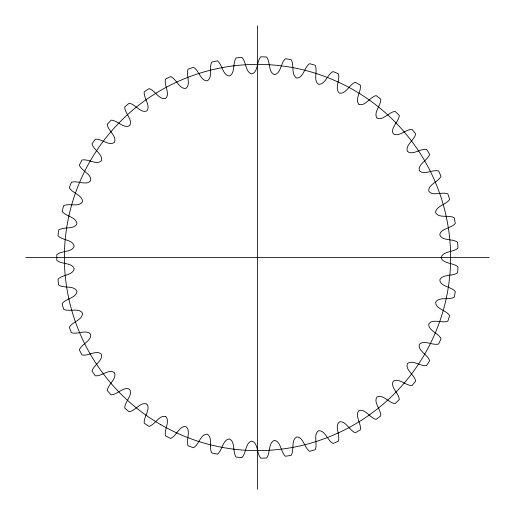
<?xml version="1.0" encoding="UTF-8"?>
<svg xmlns="http://www.w3.org/2000/svg" width="515" height="515" viewBox="0 0 515 515"><rect width="100%" height="100%" fill="white"/><g stroke="black" fill="none" stroke-linecap="round" stroke-linejoin="round"><path stroke-width="0.77" d="M25.75 257.5L489.25 257.5M165.83 416.641C170.278 421.431 163.995 429.684 165.418 435.825A200.696 200.696 0 0 0 170.684 438.452C176.484 435.935 179.317 425.577 185.915 426.632C191.258 430.637 185.799 439.881 188.033 445.79A200.696 200.696 0 0 0 193.576 447.747C199.028 444.542 200.567 433.913 207.242 434.145C213.036 437.46 208.755 447.31 211.697 452.904A200.696 200.696 0 0 0 217.439 454.159C222.454 450.31 222.673 439.572 229.33 438.986C235.49 441.561 232.445 451.861 236.057 457.05A200.696 200.696 0 0 0 241.915 457.59C246.415 453.155 245.314 442.469 251.841 441.072C258.273 442.874 256.522 453.464 260.738 458.17A200.696 200.696 0 0 0 266.622 457.99C270.542 453.033 268.141 442.565 274.444 440.377C281.048 441.368 280.611 452.099 285.374 456.251A200.696 200.696 0 0 0 291.187 455.35C294.471 449.949 290.801 439.855 296.788 436.907C303.464 437.081 304.352 447.786 309.592 451.32A200.696 200.696 0 0 0 315.244 449.711C317.839 443.949 312.959 434.383 318.54 430.72C325.184 430.077 327.379 440.589 333.012 443.454A200.696 200.696 0 0 0 338.432 441.155C340.293 435.117 334.274 426.227 339.366 421.901C345.88 420.446 349.35 430.611 355.292 432.761A200.696 200.696 0 0 0 360.384 429.819C361.491 423.6 354.429 415.515 358.949 410.597C365.238 408.35 369.925 418.013 376.085 419.416A200.696 200.696 0 0 0 380.785 415.869C381.119 409.56 373.111 402.408 376.993 396.968C382.954 393.969 388.799 402.981 395.089 403.618A200.696 200.696 0 0 0 399.312 399.524C398.868 393.215 390.042 387.1 393.222 381.229C398.777 377.514 405.678 385.741 412 385.6A200.696 200.696 0 0 0 415.689 381.016C414.472 374.817 404.964 369.828 407.404 363.616C412.457 359.245 420.317 366.558 426.568 365.644A200.696 200.696 0 0 0 429.665 360.642C427.72 354.629 417.517 350.786 419.345 344.31C423.909 339.533 432.484 345.694 438.58 344.046A200.696 200.696 0 0 0 441.04 338.703C438.349 332.986 427.907 330.469 428.757 323.845C432.594 318.379 441.999 323.555 447.844 321.141A200.696 200.696 0 0 0 449.627 315.534C446.254 310.185 435.581 308.974 435.613 302.299C438.748 296.402 448.719 300.38 454.217 297.264A200.696 200.696 0 0 0 455.299 291.484C451.301 286.572 440.422 286.694 439.778 279.98C442.301 273.877 452.524 276.523 457.616 272.789A200.696 200.696 0 0 0 457.977 266.918C453.4 262.56 442.758 263.983 441.155 257.5C442.758 251.017 453.4 252.44 457.977 248.082A200.696 200.696 0 0 0 457.616 242.211C452.524 238.432 442.037 241.187 439.752 234.84C440.718 228.306 451.275 228.383 455.299 223.516A200.696 200.696 0 0 0 454.217 217.736C448.719 214.601 438.619 218.643 435.587 212.618C435.742 206.013 446.228 204.79 449.627 199.466A200.696 200.696 0 0 0 447.844 193.859C441.999 191.445 432.594 196.621 428.757 191.155C427.907 184.531 438.349 182.014 441.04 176.297A200.696 200.696 0 0 0 438.58 170.954C432.478 169.248 423.671 175.654 419.262 170.529C417.8 164.092 427.669 160.345 429.665 154.358A200.696 200.696 0 0 0 426.568 149.356C420.317 148.442 412.457 155.755 407.404 151.384C404.964 145.172 414.472 140.183 415.689 133.984A200.696 200.696 0 0 0 412 129.4C405.678 129.259 398.777 137.479 393.222 133.771C390.042 127.9 398.868 121.785 399.312 115.476A200.696 200.696 0 0 0 395.089 111.382C388.799 112.019 382.954 121.031 376.993 118.032M165.669 416.551C159.257 414.697 155.169 424.63 149.105 426.407A200.696 200.696 0 0 1 144.2 423.163C143.543 416.886 150.798 409.47 146.968 404.172M358.794 104.3C354.648 99.253 361.427 91.4 360.384 85.181A200.696 200.696 0 0 0 355.292 82.239C349.363 84.415 345.926 94.4 339.443 93.138C334.196 88.876 340.318 79.896 338.432 73.845A200.696 200.696 0 0 0 333.012 71.546C327.379 74.411 325.184 84.924 318.54 84.28C312.959 80.617 317.839 71.051 315.244 65.289A200.696 200.696 0 0 0 309.592 63.68C304.352 67.214 303.464 77.92 296.788 78.093C290.808 75.126 294.464 65.064 291.187 59.65A200.696 200.696 0 0 0 285.374 58.749C280.611 62.901 281.048 73.632 274.444 74.624C268.154 72.415 270.53 61.974 266.622 57.011A200.696 200.696 0 0 0 260.738 56.83C256.528 61.549 258.26 72.113 251.841 73.928C245.333 72.493 246.395 61.871 241.915 57.41A200.696 200.696 0 0 0 236.057 57.95C232.477 63.152 235.439 73.285 229.42 76.001C222.699 75.563 222.461 64.684 217.439 60.841A200.696 200.696 0 0 0 211.697 62.096C208.755 67.69 213.036 77.54 207.242 80.855C200.573 81.067 199.022 70.471 193.576 67.253A200.696 200.696 0 0 0 188.033 69.21C185.831 75.126 191.174 84.235 185.999 88.335C179.375 89.552 176.491 79.053 170.684 76.548A200.696 200.696 0 0 0 165.418 79.175C163.931 85.316 170.484 93.82 165.669 98.449C159.257 100.303 155.169 90.37 149.105 88.593A200.696 200.696 0 0 0 144.2 91.837C143.479 98.12 151.03 105.755 146.82 110.937C140.685 113.564 135.406 104.217 129.168 103.193A200.696 200.696 0 0 0 124.701 107.017C124.759 113.339 133.192 119.989 129.651 125.647C123.883 129.014 117.497 120.381 111.182 120.13A200.696 200.696 0 0 0 107.217 124.476C108.079 130.733 117.092 136.23 114.472 142.288C109.199 146.518 101.719 138.599 95.41 139.153A200.696 200.696 0 0 0 92.011 143.955C93.633 150.058 103.258 154.403 101.397 160.738C96.685 165.579 88.29 158.646 82.091 159.972A200.696 200.696 0 0 0 79.31 165.154C81.64 171.025 91.908 174.179 90.653 180.739C86.475 185.947 77.424 180.218 71.437 182.265A200.696 200.696 0 0 0 69.313 187.75C72.351 193.292 82.921 195.159 82.484 201.822C78.975 207.506 69.293 202.936 63.602 205.697A200.696 200.696 0 0 0 62.167 211.401C65.862 216.532 76.587 217.085 76.967 223.755C74.186 229.825 64.014 226.478 58.704 229.922A200.696 200.696 0 0 0 57.983 235.761C62.264 240.421 73.143 239.61 74.186 246.286C72.036 252.53 61.671 250.515 56.824 254.558A200.696 200.696 0 0 0 56.824 260.442C61.658 264.51 72.19 262.431 74.192 268.804C72.963 275.351 62.296 274.624 57.983 279.239A200.696 200.696 0 0 0 58.704 285.078C63.995 288.555 74.347 285.117 76.986 291.336C76.426 297.915 65.888 298.494 62.167 303.599A200.696 200.696 0 0 0 63.602 309.303C69.28 312.103 79.13 307.416 82.509 313.262C82.767 319.86 72.377 321.727 69.313 327.25A200.696 200.696 0 0 0 71.437 332.735C77.417 334.789 86.488 329.04 90.653 334.261C91.895 340.808 81.647 343.981 79.31 349.846A200.696 200.696 0 0 0 82.091 355.028C88.277 356.329 96.575 349.511 101.352 354.185C103.399 360.539 93.601 364.929 92.011 371.045A200.696 200.696 0 0 0 95.41 375.847C101.706 376.375 109.103 368.592 114.414 372.641C117.233 378.692 108.047 384.254 107.217 390.525A200.696 200.696 0 0 0 111.182 394.87C117.497 394.619 123.883 385.986 129.651 389.353C133.192 395.011 124.759 401.661 124.701 407.983A200.696 200.696 0 0 0 129.168 411.807C135.406 410.783 140.685 401.436 146.82 404.063M358.949 104.403C365.238 106.65 369.925 96.987 376.085 95.584A200.696 200.696 0 0 1 380.785 99.131C381.048 105.433 373.356 112.392 376.851 117.909M257.5 25.75L257.5 489.25M160.938 424.753A193.125 193.125 0 0 0 450.625 257.5A193.125 193.125 0 0 0 160.938 90.247A193.125 193.125 0 0 0 160.938 424.753"/></g></svg>
